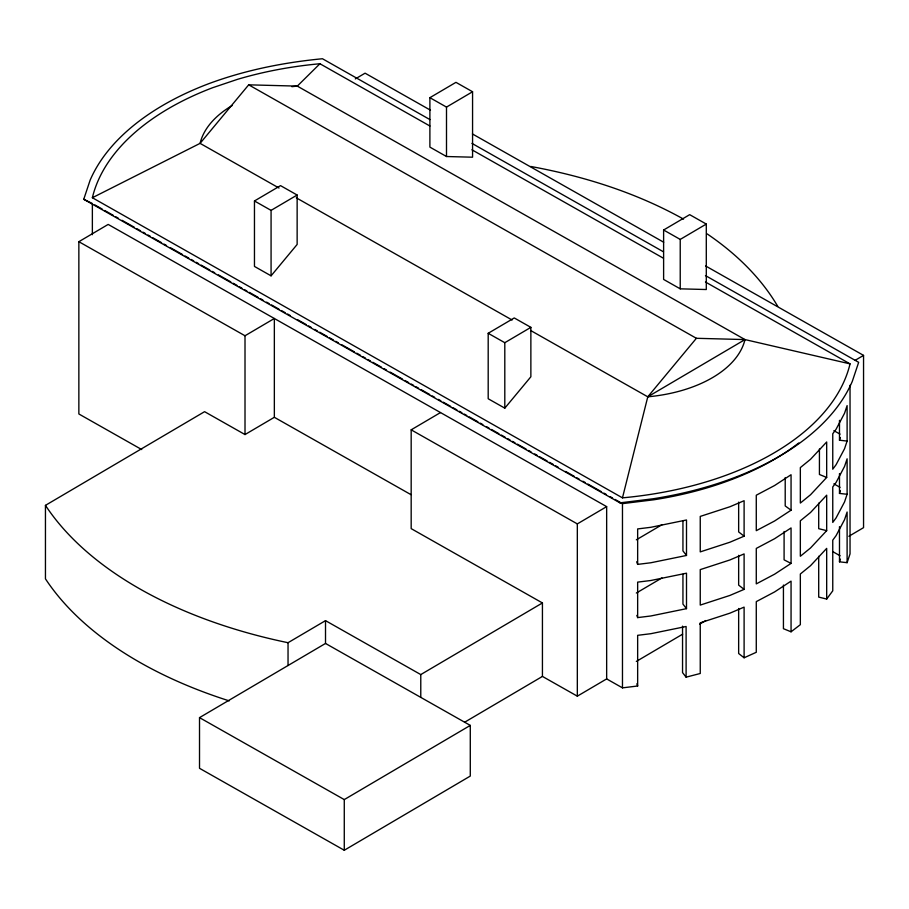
<?xml version="1.0" encoding="UTF-8"?>
<svg xmlns="http://www.w3.org/2000/svg" width="909" height="909" viewBox="0 0 909 909"><rect width="100%" height="100%" fill="white"/><g stroke="black" fill="none" stroke-linecap="round" stroke-linejoin="round"><path stroke-width="1.36" d="M622.472 497.848L647.776 396.813L696.385 338.296L744.994 339.58L850.04 363.873A272.677 157.427 0 0 1 622.472 497.848L92.366 197.73A272.677 157.427 0 0 1 212.513 87.764L237.556 79.322A272.677 157.427 0 0 1 319.934 63.744L429.912 126.01M798.772 442.956A267.553 154.45 0 0 1 653.901 499.768L622.472 503.631L619.961 502.859L83.753 199.287L90.127 180.175A280.642 162.029 0 0 1 208.138 83.923C244.851 70.198 283.506 62.494 322.456 58.744L429.946 119.602M847.108 441.07L844.552 448.716L836.075 464.726L832.758 469.214L832.758 433.741L836.075 429.264L844.552 413.243L847.108 405.596L847.108 441.07L839.484 440.217L840.382 437.536M847.108 494.269L844.552 501.916L836.075 517.937L832.758 522.414L832.758 486.951L836.075 482.463L844.552 466.453L847.108 458.806L847.108 494.269L839.484 493.428L840.382 490.735M850.04 385.234L850.04 553.876L847.108 562.671L839.484 561.83L840.382 559.137M826.679 477.452L810.544 494.746L800.34 503.075L800.34 467.601L810.544 459.284L826.679 441.979L826.679 477.452L819.429 474.487L819.429 448.955M826.679 530.651L810.544 547.957L800.34 556.274L800.34 520.8L810.544 512.483L826.679 495.189L826.679 530.651L818.702 528.686L818.702 503.154M818.702 556.274L818.702 597.099L826.679 599.054L832.758 590.816L832.758 540.151L836.075 535.662L844.552 519.653L847.108 512.006L847.108 562.671M530.606 330.478L647.776 396.813L744.994 339.58L297.3 86.116L248.691 84.832L200.082 143.361L92.366 197.73M271.075 275.836L297.141 244.453L297.141 195.026L280.529 185.629L254.463 200.969L254.463 266.428L271.075 275.836L271.075 210.377L297.141 195.026M504.802 408.152L530.867 376.769L530.867 327.354L514.255 317.945L488.19 333.296L488.19 398.756L504.802 408.152L504.802 342.704L530.867 327.354M319.934 63.744L297.3 86.116A116.488 67.255 0 0 0 291.88 86.685M791.057 510.199L774.616 520.982L756.277 530.686L756.277 495.212L774.616 485.508L791.057 474.737L791.057 510.199L785.206 505.927L785.206 477.555M791.057 563.41L774.616 574.181L756.277 583.885L756.277 548.422L774.616 538.707L791.057 527.936L791.057 563.41L784.092 559.853L784.092 531.481M783.433 585.055L783.433 628.687L791.057 631.812L800.34 624.676L800.34 574.011L810.544 565.682L826.679 548.388L826.679 599.054M141.724 449.557L78.856 413.97L78.856 241.692L108.182 224.421L606.655 506.631L606.655 678.909L577.329 696.169L542.434 676.421L464.579 722.257M355.305 78.924L365.077 73.175L430.468 110.194M429.889 97.683L455.954 82.344L472.566 91.752L472.566 157.2L446.501 156.518L429.889 147.11L429.889 97.683L446.501 107.092L472.566 91.752M245.01 434.559L245.01 335.762L274.348 318.491L274.348 417.299L245.01 434.559L204.582 411.675L45.45 505.359L45.45 578.84A406.164 234.488 0 0 0 229.238 700.873M663.615 230.011L689.681 214.66L706.293 224.068L706.293 289.528L680.227 288.835L663.615 279.427L663.615 230.011L680.227 239.419L706.293 224.068M542.434 676.421L542.434 602.951L411.175 528.629L411.175 429.832L440.501 412.561M288.039 665.502L288.039 642.708L325.513 620.642L420.776 674.58L542.434 602.951M325.513 643.447L470.283 725.405L470.283 776.07L344.272 850.256L199.514 768.298L199.514 717.633L325.513 643.447L325.513 620.642M577.329 696.169L577.329 523.902L606.655 506.631M854.994 360.418L863.55 355.385L705.623 265.962M636.334 539.821L661.934 524.754M636.334 593.032L661.934 577.954M344.272 850.256L344.272 799.59L470.283 725.405M636.334 661.434L682.648 634.164M699.714 624.119L705.816 620.529M848.881 536.287L863.55 527.652L863.55 355.385M744.107 536.185L729.893 542.23L700.248 551.888L700.248 516.414L729.893 506.767L744.107 500.711L744.107 536.185L738.653 531.913L738.653 502.12M744.107 589.384L729.893 595.44L700.248 605.087L700.248 569.613L729.893 559.967L744.107 553.911L744.107 589.384L738.653 585.112L738.653 555.319M738.653 608.485L738.653 653.514L744.107 657.786L756.277 652.287L756.277 601.622L774.616 591.918L791.057 581.135L791.057 631.812M637.652 564.387L637.652 528.924L650.844 527.3L686.5 519.982L686.5 555.456L650.844 562.762L637.652 564.387L636.675 561.762M637.652 617.597L637.652 582.124L650.844 580.499L686.5 573.193L686.5 608.655L650.844 615.972L637.652 617.597L636.845 615.404M682.545 626.153L682.545 672.603L686.102 677.16L700.248 673.489L700.248 622.824L729.893 613.177L744.107 607.121L744.107 657.786M619.961 502.859L652.912 498.802A280.642 162.029 0 0 0 852.278 381.416L858.664 362.316L705.452 275.586M606.655 678.909L622.472 687.863L637.652 686L637.652 635.323L650.844 633.698L686.102 626.494L686.102 677.16M530.708 166.461C583.896 176.198 636.209 192.674 683.545 219.114M83.753 199.287L92.366 203.514L92.366 234.692M472.419 133.941L663.672 242.214M471.953 143.383L663.445 251.804M471.919 149.792L663.456 258.236M705.464 282.017L850.04 363.873M248.691 84.832L696.385 338.296M833.871 430.65L840.052 434.138M833.871 483.849L840.052 487.349M279.018 188.038L200.082 143.361A116.488 67.255 0 0 1 232.306 105.455M296.277 197.821L512.108 320.013M254.463 200.969L271.075 210.377M488.19 333.296L504.802 342.704M832.644 551.558L840.052 555.751M94.843 204.911L102.251 209.104M104.728 210.502L113.375 215.399M115.841 216.797L118.318 218.205M122.022 220.296L134.384 227.295M136.85 228.693L140.554 230.795M143.031 232.193L145.497 233.59M147.974 234.988L150.44 236.385M152.917 237.794L161.563 242.692M164.04 244.089L166.506 245.487M170.21 247.578L182.573 254.577M185.038 255.974L188.754 258.076M191.22 259.474L193.697 260.872M196.162 262.269L198.639 263.678M201.105 265.076L209.752 269.973M212.229 271.371L214.694 272.768M218.41 274.87L230.761 281.858M233.238 283.267L236.942 285.358M239.408 286.755L241.885 288.164M244.351 289.562L246.828 290.96M249.293 292.357L257.951 297.254M260.417 298.652L262.894 300.05M266.598 302.152L269.075 303.549M271.541 304.947L278.961 309.151M281.426 310.548L285.131 312.639M287.608 314.048L290.073 315.446M297.493 319.638L306.14 324.536M308.617 325.933L311.083 327.331M314.787 329.433L317.264 330.831M319.729 332.228L327.149 336.432M329.615 337.83L333.33 339.932M335.796 341.329L338.273 342.727M341.977 344.829L354.328 351.817M356.805 353.215L360.509 355.317M362.986 356.714L365.452 358.112M367.929 359.521L370.395 360.918M372.872 362.316L381.519 367.213M383.984 368.611L386.461 370.008M390.166 372.111L402.528 379.11M404.994 380.507L408.698 382.598M411.175 384.007L413.64 385.405M416.117 386.802L418.583 388.2M421.06 389.597L429.707 394.495M432.184 395.892L434.65 397.29M438.354 399.392L440.831 400.789M443.297 402.187L450.716 406.391M453.182 407.789L456.897 409.891M459.363 411.288L461.84 412.686M464.306 414.084L466.783 415.481M469.249 416.879L477.895 421.776M480.372 423.174L482.838 424.583M486.554 426.673L489.019 428.071M491.496 429.48L498.905 433.673M501.382 435.07L505.086 437.172M507.552 438.57L510.029 439.967M512.494 441.365L514.971 442.763M517.437 444.171L526.095 449.069M528.561 450.466L531.038 451.864M534.742 453.955L537.208 455.364M539.685 456.761L547.093 460.954M549.57 462.351L553.274 464.454M555.751 465.851L558.217 467.249M565.637 471.453L574.283 476.35M576.76 477.748L579.226 479.145M582.93 481.247L585.407 482.645M587.873 484.043L601.474 491.735M603.94 493.132L606.417 494.541M610.121 496.632L612.586 498.03M615.063 499.439L622.472 503.631L622.472 687.863M78.856 241.692L245.01 335.762M411.175 429.832L577.329 523.902M274.348 417.299L410.959 494.644M199.514 717.633L344.272 799.59M707.032 233.818C735.142 252.884 760.39 276.881 777.729 306.31M686.5 555.456L682.943 550.888L682.943 521.096M686.5 608.655L682.943 604.087L682.943 574.295M636.845 683.807L637.652 686M839.484 420.356L839.484 440.217M839.484 473.566L839.484 493.428M839.484 526.641L839.484 561.83M680.227 239.419L680.227 288.835M446.501 107.092L446.501 156.518M420.776 674.58L420.776 697.373M288.039 642.708A406.164 234.488 0 0 1 45.45 505.359M744.994 339.58A116.488 67.255 0 0 1 647.776 396.813"/></g></svg>
